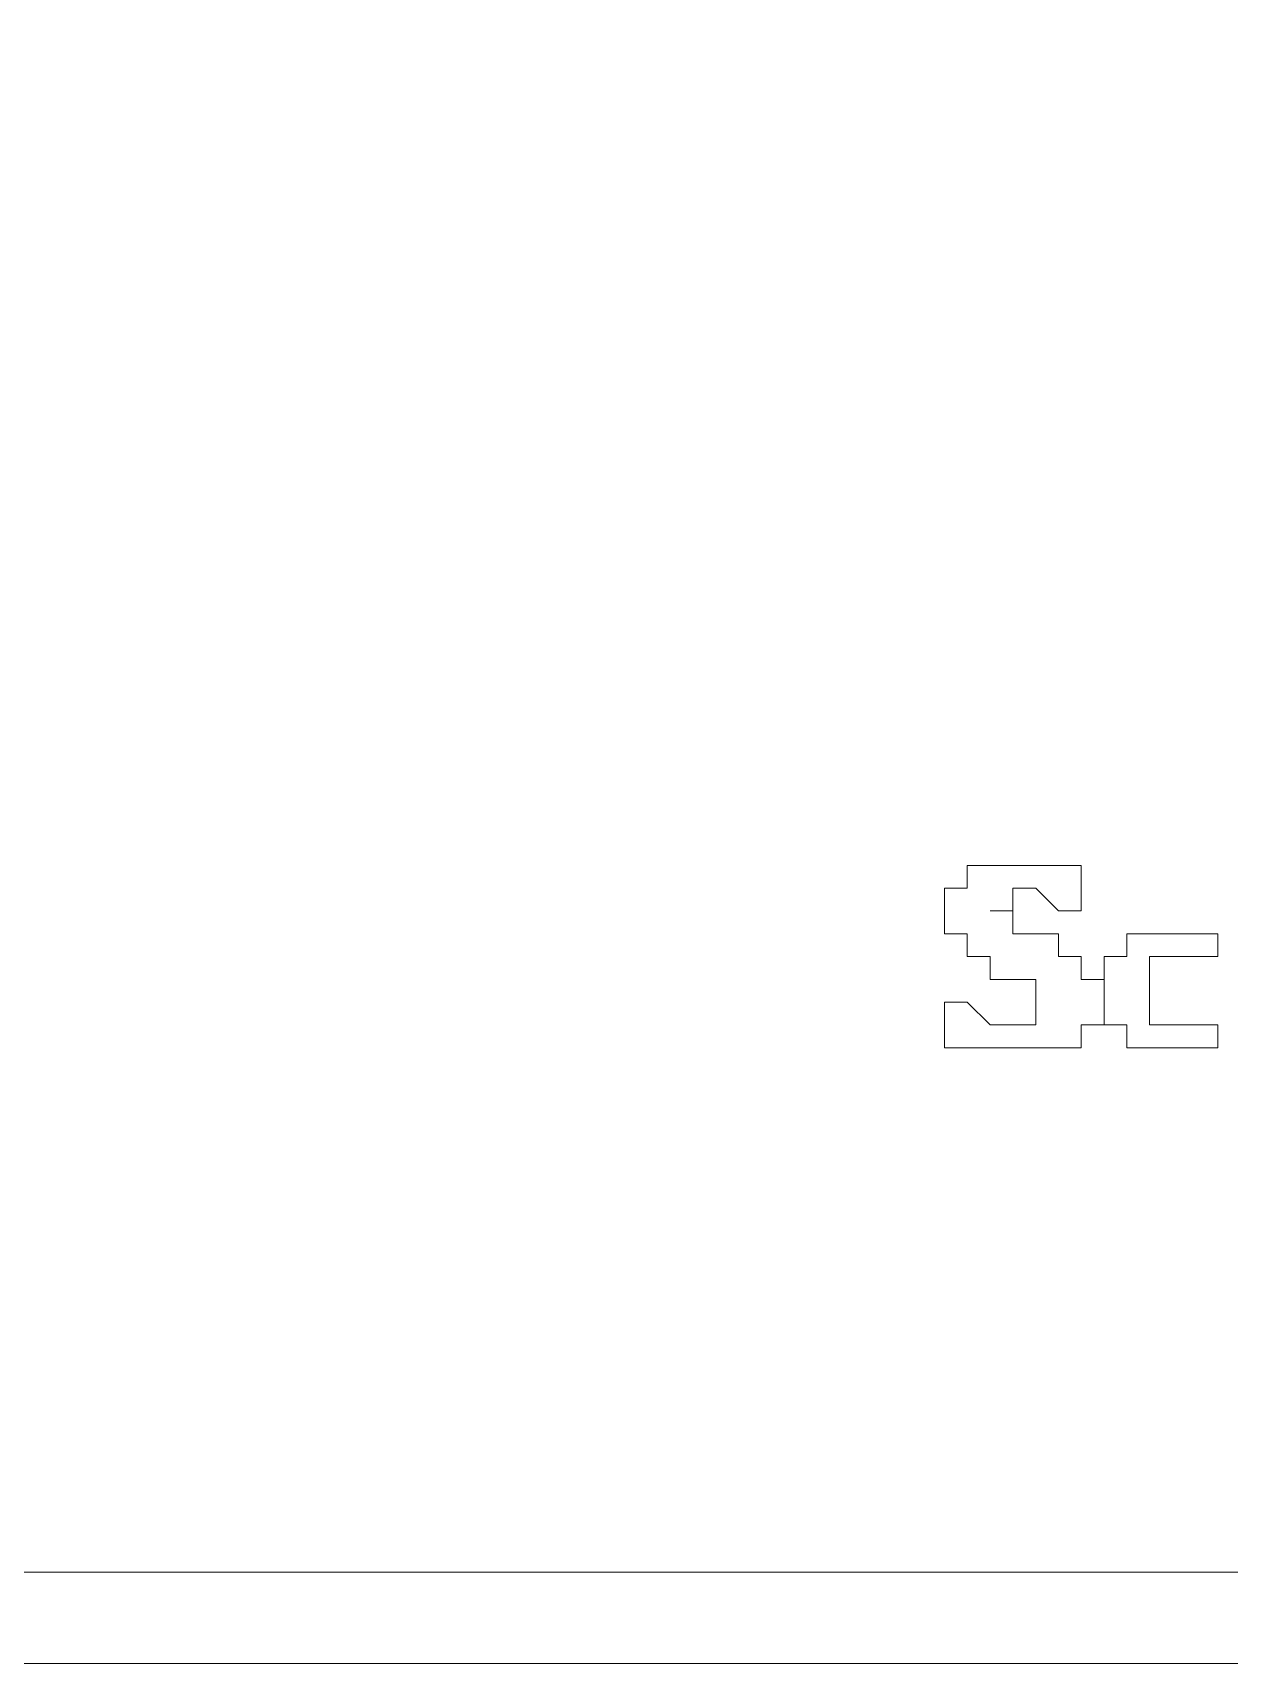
# Model space of a CAD drawing. Header units: millimetres. Extents: x 1004 to 59588, y 686 to 38112.
# Drawn here: x 16374.95 to 16405.84, y 2667.52 to 2709.59 of the extents above; entities that cross this region are included whole.
import ezdxf

# ---------------------------------------------------------------- set-up
doc = ezdxf.new("R2010")
doc.units = ezdxf.units.MM
doc.layers.add('PDF14_Geometry', color=7, linetype='Continuous')

msp = doc.modelspace()

# ---------------------------------------------------------------- linework, layer by layer
at = {"layer": 'PDF14_Geometry', "lineweight": 0}
for points in [[(16341.433, 2667.519), (16341.433, 2826.931), (16501.433, 2826.931), (16501.433, 2667.519)], [(16343.786, 2669.872), (16343.786, 2824.578), (16498.492, 2824.578), (16498.492, 2669.872)], [(16401.433, 2686.931), (16402.021, 2686.931), (16402.021, 2687.519), (16402.021, 2688.108), (16401.433, 2688.108), (16400.845, 2688.108), (16400.256, 2688.108), (16399.668, 2688.108), (16399.08, 2688.108), (16399.08, 2687.519), (16398.492, 2687.519), (16398.492, 2686.931), (16398.492, 2686.343), (16399.08, 2686.343), (16399.08, 2685.755), (16399.668, 2685.755), (16399.668, 2685.166), (16400.256, 2685.166), (16400.845, 2685.166), (16400.845, 2684.578), (16400.845, 2683.99), (16400.256, 2683.99), (16399.668, 2683.99), (16399.08, 2684.578), (16398.492, 2684.578), (16398.492, 2683.99), (16398.492, 2683.402), (16399.08, 2683.402), (16399.668, 2683.402), (16400.256, 2683.402), (16400.845, 2683.402), (16401.433, 2683.402), (16402.021, 2683.402), (16402.021, 2683.99), (16402.609, 2683.99), (16402.609, 2684.578), (16402.609, 2685.166), (16402.021, 2685.166), (16402.021, 2685.755), (16401.433, 2685.755), (16401.433, 2686.343), (16400.845, 2686.343), (16400.256, 2686.343), (16400.256, 2686.931), (16399.668, 2686.931), (16400.256, 2686.931), (16400.256, 2687.519), (16400.845, 2687.519)], [(16405.55, 2683.402), (16405.55, 2683.99), (16404.962, 2683.99), (16404.374, 2683.99), (16403.786, 2683.99), (16403.786, 2684.578), (16403.786, 2685.166), (16403.786, 2685.755), (16404.374, 2685.755), (16404.962, 2685.755), (16405.55, 2685.755), (16405.55, 2686.343), (16404.962, 2686.343), (16404.374, 2686.343), (16403.786, 2686.343), (16403.198, 2686.343), (16403.198, 2685.755), (16402.609, 2685.755), (16402.609, 2685.166), (16402.609, 2684.578), (16402.609, 2683.99), (16403.198, 2683.99), (16403.198, 2683.402), (16403.786, 2683.402), (16404.374, 2683.402), (16404.962, 2683.402)]]:
    msp.add_lwpolyline(points, close=True, dxfattribs=at)
for points in [[(16399.08, 2688.108), (16399.08, 2688.108)], [(16399.668, 2688.108), (16399.668, 2688.108)], [(16399.668, 2688.108), (16399.668, 2688.108)], [(16399.668, 2688.108), (16399.668, 2688.108)], [(16399.668, 2688.108), (16399.668, 2688.108)], [(16400.256, 2688.108), (16400.256, 2688.108)], [(16400.256, 2688.108), (16400.256, 2688.108)], [(16400.256, 2688.108), (16400.256, 2688.108)], [(16400.256, 2688.108), (16400.256, 2688.108)], [(16400.845, 2688.108), (16400.845, 2688.108)], [(16400.845, 2688.108), (16400.845, 2688.108)], [(16400.845, 2688.108), (16400.845, 2688.108)], [(16400.845, 2688.108), (16400.845, 2688.108)], [(16401.433, 2688.108), (16401.433, 2688.108)], [(16401.433, 2688.108), (16401.433, 2688.108)], [(16401.433, 2688.108), (16401.433, 2688.108)], [(16401.433, 2688.108), (16401.433, 2688.108)], [(16402.021, 2688.108), (16402.021, 2688.108)], [(16402.021, 2688.108), (16402.021, 2688.108)], [(16402.021, 2688.108), (16402.021, 2688.108)], [(16398.492, 2687.519), (16398.492, 2687.519)], [(16399.08, 2687.519), (16399.08, 2687.519)], [(16399.08, 2687.519), (16399.08, 2687.519)], [(16399.08, 2687.519), (16399.08, 2687.519)], [(16400.256, 2687.519), (16400.256, 2687.519)], [(16400.256, 2687.519), (16400.256, 2687.519)], [(16400.256, 2687.519), (16400.256, 2687.519)], [(16400.256, 2687.519), (16400.256, 2687.519)], [(16400.845, 2687.519), (16400.845, 2687.519)], [(16400.845, 2687.519), (16400.845, 2687.519)], [(16402.021, 2687.519), (16402.021, 2687.519)], [(16402.021, 2687.519), (16402.021, 2687.519)], [(16402.021, 2687.519), (16402.021, 2687.519)], [(16398.492, 2686.931), (16398.492, 2686.931)], [(16398.492, 2686.931), (16398.492, 2686.931)], [(16398.492, 2686.931), (16398.492, 2686.931)], [(16398.492, 2686.931), (16398.492, 2686.931)], [(16399.668, 2686.931), (16399.668, 2686.931)], [(16399.668, 2686.931), (16399.668, 2686.931)], [(16399.668, 2686.931), (16399.668, 2686.931)], [(16399.668, 2686.931), (16399.668, 2686.931)], [(16399.668, 2686.931), (16399.668, 2686.931)], [(16400.256, 2686.931), (16400.256, 2686.931)], [(16401.433, 2686.931), (16401.433, 2686.931)], [(16402.021, 2686.931), (16402.021, 2686.931)], [(16402.021, 2686.931), (16402.021, 2686.931)], [(16402.021, 2686.931), (16402.021, 2686.931)], [(16402.021, 2686.931), (16402.021, 2686.931)], [(16398.492, 2686.343), (16398.492, 2686.343)], [(16398.492, 2686.343), (16398.492, 2686.343)], [(16398.492, 2686.343), (16398.492, 2686.343)], [(16398.492, 2686.343), (16398.492, 2686.343)], [(16398.492, 2686.343), (16398.492, 2686.343)], [(16398.492, 2686.343), (16398.492, 2686.343)], [(16400.256, 2686.343), (16400.256, 2686.343)], [(16400.256, 2686.343), (16400.256, 2686.343)], [(16400.256, 2686.343), (16400.256, 2686.343)], [(16400.256, 2686.343), (16400.256, 2686.343)], [(16400.256, 2686.343), (16400.256, 2686.343)], [(16400.845, 2686.343), (16400.845, 2686.343)], [(16400.845, 2686.343), (16400.845, 2686.343)], [(16400.845, 2686.343), (16400.845, 2686.343)], [(16400.845, 2686.343), (16400.845, 2686.343)], [(16400.845, 2686.343), (16400.845, 2686.343)], [(16400.845, 2686.343), (16400.845, 2686.343)], [(16400.845, 2686.343), (16400.845, 2686.343)], [(16401.433, 2686.343), (16401.433, 2686.343)], [(16403.198, 2686.343), (16403.198, 2686.343)], [(16403.198, 2686.343), (16403.198, 2686.343)], [(16403.198, 2686.343), (16403.198, 2686.343)], [(16403.198, 2686.343), (16403.198, 2686.343)], [(16403.786, 2686.343), (16403.786, 2686.343)], [(16403.786, 2686.343), (16403.786, 2686.343)], [(16403.786, 2686.343), (16403.786, 2686.343)], [(16403.786, 2686.343), (16403.786, 2686.343)], [(16404.374, 2686.343), (16404.374, 2686.343)], [(16404.374, 2686.343), (16404.374, 2686.343)], [(16404.374, 2686.343), (16404.374, 2686.343)], [(16404.374, 2686.343), (16404.374, 2686.343)], [(16404.962, 2686.343), (16404.962, 2686.343)], [(16404.962, 2686.343), (16404.962, 2686.343)], [(16404.962, 2686.343), (16404.962, 2686.343)], [(16405.55, 2686.343), (16405.55, 2686.343)], [(16405.55, 2686.343), (16405.55, 2686.343)], [(16405.55, 2686.343), (16405.55, 2686.343)], [(16405.55, 2686.343), (16405.55, 2686.343)], [(16405.55, 2686.343), (16405.55, 2686.343)], [(16399.08, 2685.755), (16399.08, 2685.755)], [(16399.08, 2685.755), (16399.08, 2685.755)], [(16399.08, 2685.755), (16399.08, 2685.755)], [(16399.08, 2685.755), (16399.08, 2685.755)], [(16399.08, 2685.755), (16399.08, 2685.755)], [(16399.08, 2685.755), (16399.08, 2685.755)], [(16399.08, 2685.755), (16399.08, 2685.755)], [(16399.08, 2685.755), (16399.08, 2685.755)], [(16399.668, 2685.755), (16399.668, 2685.755)], [(16401.433, 2685.755), (16401.433, 2685.755)], [(16401.433, 2685.755), (16401.433, 2685.755)], [(16401.433, 2685.755), (16401.433, 2685.755)], [(16401.433, 2685.755), (16401.433, 2685.755)], [(16402.021, 2685.755), (16402.021, 2685.755)], [(16402.021, 2685.755), (16402.021, 2685.755)], [(16402.021, 2685.755), (16402.021, 2685.755)], [(16402.021, 2685.755), (16402.021, 2685.755)], [(16402.021, 2685.755), (16402.021, 2685.755)], [(16402.021, 2685.755), (16402.021, 2685.755)], [(16402.609, 2685.755), (16402.609, 2685.755)], [(16402.609, 2685.755), (16402.609, 2685.755)], [(16402.609, 2685.755), (16402.609, 2685.755)], [(16403.198, 2685.755), (16403.198, 2685.755)], [(16403.198, 2685.755), (16403.198, 2685.755)], [(16403.786, 2685.755), (16403.786, 2685.755)], [(16403.786, 2685.755), (16403.786, 2685.755)], [(16403.786, 2685.755), (16403.786, 2685.755)], [(16404.374, 2685.755), (16404.374, 2685.755)], [(16404.374, 2685.755), (16404.374, 2685.755)], [(16404.374, 2685.755), (16404.374, 2685.755)], [(16404.374, 2685.755), (16404.374, 2685.755)], [(16404.374, 2685.755), (16404.374, 2685.755)], [(16404.374, 2685.755), (16404.374, 2685.755)], [(16404.374, 2685.755), (16404.374, 2685.755)], [(16404.374, 2685.755), (16404.374, 2685.755)], [(16404.374, 2685.755), (16404.374, 2685.755)], [(16404.374, 2685.755), (16404.374, 2685.755)], [(16404.962, 2685.755), (16404.962, 2685.755)], [(16404.962, 2685.755), (16404.962, 2685.755)], [(16404.962, 2685.755), (16404.962, 2685.755)], [(16404.962, 2685.755), (16404.962, 2685.755)], [(16404.962, 2685.755), (16404.962, 2685.755)], [(16405.55, 2685.755), (16405.55, 2685.755)], [(16405.55, 2685.755), (16405.55, 2685.755)], [(16405.55, 2685.755), (16405.55, 2685.755)], [(16405.55, 2685.755), (16405.55, 2685.755)], [(16405.55, 2685.755), (16405.55, 2685.755)], [(16405.55, 2685.755), (16405.55, 2685.755)], [(16399.668, 2685.166), (16399.668, 2685.166)], [(16399.668, 2685.166), (16399.668, 2685.166)], [(16399.668, 2685.166), (16399.668, 2685.166)], [(16399.668, 2685.166), (16399.668, 2685.166)], [(16400.256, 2685.166), (16400.256, 2685.166)], [(16400.256, 2685.166), (16400.256, 2685.166)], [(16400.256, 2685.166), (16400.256, 2685.166)], [(16400.256, 2685.166), (16400.256, 2685.166)], [(16400.256, 2685.166), (16400.256, 2685.166)], [(16400.256, 2685.166), (16400.256, 2685.166)], [(16400.256, 2685.166), (16400.256, 2685.166)], [(16400.845, 2685.166), (16400.845, 2685.166)], [(16400.845, 2685.166), (16400.845, 2685.166)], [(16400.845, 2685.166), (16400.845, 2685.166)], [(16402.021, 2685.166), (16402.021, 2685.166)], [(16402.021, 2685.166), (16402.021, 2685.166)], [(16402.021, 2685.166), (16402.021, 2685.166)], [(16402.609, 2685.166), (16402.609, 2685.166)], [(16402.609, 2685.166), (16402.609, 2685.166)], [(16402.609, 2685.166), (16402.609, 2685.166)], [(16402.609, 2685.166), (16402.609, 2685.166)], [(16402.609, 2685.166), (16402.609, 2685.166)], [(16402.609, 2685.166), (16402.609, 2685.166)], [(16403.786, 2685.166), (16403.786, 2685.166)], [(16403.786, 2685.166), (16403.786, 2685.166)], [(16403.786, 2685.166), (16403.786, 2685.166)], [(16403.786, 2685.166), (16403.786, 2685.166)], [(16403.786, 2685.166), (16403.786, 2685.166)], [(16403.786, 2685.166), (16403.786, 2685.166)], [(16403.786, 2685.166), (16403.786, 2685.166)], [(16403.786, 2685.166), (16403.786, 2685.166)], [(16403.786, 2685.166), (16403.786, 2685.166)], [(16398.492, 2684.578), (16398.492, 2684.578)], [(16398.492, 2684.578), (16398.492, 2684.578)], [(16399.08, 2684.578), (16399.08, 2684.578)], [(16399.08, 2684.578), (16399.08, 2684.578)], [(16399.08, 2684.578), (16399.08, 2684.578)], [(16399.08, 2684.578), (16399.08, 2684.578)], [(16399.08, 2684.578), (16399.08, 2684.578)], [(16400.845, 2684.578), (16400.845, 2684.578)], [(16400.845, 2684.578), (16400.845, 2684.578)], [(16400.845, 2684.578), (16400.845, 2684.578)], [(16400.845, 2684.578), (16400.845, 2684.578)], [(16400.845, 2684.578), (16400.845, 2684.578)], [(16400.845, 2684.578), (16400.845, 2684.578)], [(16400.845, 2684.578), (16400.845, 2684.578)], [(16400.845, 2684.578), (16400.845, 2684.578)], [(16400.845, 2684.578), (16400.845, 2684.578)], [(16400.845, 2684.578), (16400.845, 2684.578)], [(16402.609, 2684.578), (16402.609, 2684.578)], [(16402.609, 2684.578), (16402.609, 2684.578)], [(16402.609, 2684.578), (16402.609, 2684.578)], [(16402.609, 2684.578), (16402.609, 2684.578)], [(16402.609, 2684.578), (16402.609, 2684.578)], [(16402.609, 2684.578), (16402.609, 2684.578)], [(16402.609, 2684.578), (16402.609, 2684.578)], [(16402.609, 2684.578), (16402.609, 2684.578)], [(16402.609, 2684.578), (16402.609, 2684.578)], [(16402.609, 2684.578), (16402.609, 2684.578)], [(16402.609, 2684.578), (16402.609, 2684.578)], [(16403.786, 2684.578), (16403.786, 2684.578)], [(16403.786, 2684.578), (16403.786, 2684.578)], [(16403.786, 2684.578), (16403.786, 2684.578)], [(16403.786, 2684.578), (16403.786, 2684.578)], [(16403.786, 2684.578), (16403.786, 2684.578)], [(16403.786, 2684.578), (16403.786, 2684.578)], [(16403.786, 2684.578), (16403.786, 2684.578)], [(16403.786, 2684.578), (16403.786, 2684.578)], [(16403.786, 2684.578), (16403.786, 2684.578)], [(16403.786, 2684.578), (16403.786, 2684.578)], [(16398.492, 2683.99), (16398.492, 2683.99)], [(16398.492, 2683.99), (16398.492, 2683.99)], [(16398.492, 2683.99), (16398.492, 2683.99)], [(16399.668, 2683.99), (16399.668, 2683.99)], [(16399.668, 2683.99), (16399.668, 2683.99)], [(16399.668, 2683.99), (16399.668, 2683.99)], [(16399.668, 2683.99), (16399.668, 2683.99)], [(16400.256, 2683.99), (16400.256, 2683.99)], [(16400.256, 2683.99), (16400.256, 2683.99)], [(16400.256, 2683.99), (16400.256, 2683.99)], [(16400.256, 2683.99), (16400.256, 2683.99)], [(16400.256, 2683.99), (16400.256, 2683.99)], [(16400.256, 2683.99), (16400.256, 2683.99)], [(16400.845, 2683.99), (16400.845, 2683.99)], [(16400.845, 2683.99), (16400.845, 2683.99)], [(16400.845, 2683.99), (16400.845, 2683.99)], [(16400.845, 2683.99), (16400.845, 2683.99)], [(16400.845, 2683.99), (16400.845, 2683.99)], [(16400.845, 2683.99), (16400.845, 2683.99)], [(16400.845, 2683.99), (16400.845, 2683.99)], [(16400.845, 2683.99), (16400.845, 2683.99)], [(16400.845, 2683.99), (16400.845, 2683.99)], [(16400.845, 2683.99), (16400.845, 2683.99)], [(16400.845, 2683.99), (16400.845, 2683.99)], [(16400.845, 2683.99), (16400.845, 2683.99)], [(16400.845, 2683.99), (16400.845, 2683.99)], [(16402.021, 2683.99), (16402.021, 2683.99)], [(16402.021, 2683.99), (16402.021, 2683.99)], [(16402.021, 2683.99), (16402.021, 2683.99)], [(16402.021, 2683.99), (16402.021, 2683.99)], [(16402.021, 2683.99), (16402.021, 2683.99)], [(16402.021, 2683.99), (16402.021, 2683.99)], [(16402.609, 2683.99), (16402.609, 2683.99)], [(16402.609, 2683.99), (16402.609, 2683.99)], [(16403.198, 2683.99), (16403.198, 2683.99)], [(16403.198, 2683.99), (16403.198, 2683.99)], [(16403.786, 2683.99), (16403.786, 2683.99)], [(16403.786, 2683.99), (16403.786, 2683.99)], [(16403.786, 2683.99), (16403.786, 2683.99)], [(16404.374, 2683.99), (16404.374, 2683.99)], [(16404.374, 2683.99), (16404.374, 2683.99)], [(16404.374, 2683.99), (16404.374, 2683.99)], [(16404.374, 2683.99), (16404.374, 2683.99)], [(16404.374, 2683.99), (16404.374, 2683.99)], [(16404.374, 2683.99), (16404.374, 2683.99)], [(16404.374, 2683.99), (16404.374, 2683.99)], [(16404.374, 2683.99), (16404.374, 2683.99)], [(16404.374, 2683.99), (16404.374, 2683.99)], [(16404.374, 2683.99), (16404.374, 2683.99)], [(16404.962, 2683.99), (16404.962, 2683.99)], [(16404.962, 2683.99), (16404.962, 2683.99)], [(16404.962, 2683.99), (16404.962, 2683.99)], [(16404.962, 2683.99), (16404.962, 2683.99)], [(16404.962, 2683.99), (16404.962, 2683.99)], [(16404.962, 2683.99), (16404.962, 2683.99)], [(16405.55, 2683.99), (16405.55, 2683.99)], [(16405.55, 2683.99), (16405.55, 2683.99)], [(16405.55, 2683.99), (16405.55, 2683.99)], [(16405.55, 2683.99), (16405.55, 2683.99)], [(16405.55, 2683.99), (16405.55, 2683.99)], [(16405.55, 2683.99), (16405.55, 2683.99)], [(16405.55, 2683.99), (16405.55, 2683.99)], [(16405.55, 2683.99), (16405.55, 2683.99)], [(16405.55, 2683.99), (16405.55, 2683.99)], [(16399.08, 2683.402), (16399.08, 2683.402)], [(16399.08, 2683.402), (16399.08, 2683.402)], [(16399.08, 2683.402), (16399.08, 2683.402)], [(16399.668, 2683.402), (16399.668, 2683.402)], [(16399.668, 2683.402), (16399.668, 2683.402)], [(16400.256, 2683.402), (16400.256, 2683.402)], [(16400.256, 2683.402), (16400.256, 2683.402)], [(16400.256, 2683.402), (16400.256, 2683.402)], [(16400.845, 2683.402), (16400.845, 2683.402)], [(16400.845, 2683.402), (16400.845, 2683.402)], [(16400.845, 2683.402), (16400.845, 2683.402)], [(16400.845, 2683.402), (16400.845, 2683.402)], [(16400.845, 2683.402), (16400.845, 2683.402)], [(16400.845, 2683.402), (16400.845, 2683.402)], [(16401.433, 2683.402), (16401.433, 2683.402)], [(16401.433, 2683.402), (16401.433, 2683.402)], [(16401.433, 2683.402), (16401.433, 2683.402)], [(16401.433, 2683.402), (16401.433, 2683.402)], [(16401.433, 2683.402), (16401.433, 2683.402)], [(16401.433, 2683.402), (16401.433, 2683.402)], [(16402.021, 2683.402), (16402.021, 2683.402)], [(16402.021, 2683.402), (16402.021, 2683.402)], [(16402.021, 2683.402), (16402.021, 2683.402)], [(16403.198, 2683.402), (16403.198, 2683.402)], [(16403.198, 2683.402), (16403.198, 2683.402)], [(16403.198, 2683.402), (16403.198, 2683.402)], [(16403.198, 2683.402), (16403.198, 2683.402)], [(16403.786, 2683.402), (16403.786, 2683.402)], [(16403.786, 2683.402), (16403.786, 2683.402)], [(16403.786, 2683.402), (16403.786, 2683.402)], [(16403.786, 2683.402), (16403.786, 2683.402)], [(16403.786, 2683.402), (16403.786, 2683.402)], [(16404.374, 2683.402), (16404.374, 2683.402)], [(16404.374, 2683.402), (16404.374, 2683.402)], [(16404.374, 2683.402), (16404.374, 2683.402)], [(16404.374, 2683.402), (16404.374, 2683.402)], [(16404.962, 2683.402), (16404.962, 2683.402)], [(16404.962, 2683.402), (16404.962, 2683.402)], [(16404.962, 2683.402), (16404.962, 2683.402)], [(16405.55, 2683.402), (16405.55, 2683.402)], [(16405.55, 2683.402), (16405.55, 2683.402)], [(16405.55, 2683.402), (16405.55, 2683.402)], [(16405.55, 2683.402), (16405.55, 2683.402)], [(16405.55, 2683.402), (16405.55, 2683.402)]]:
    msp.add_lwpolyline(points, dxfattribs=at)

doc.saveas('drawing.dxf')
